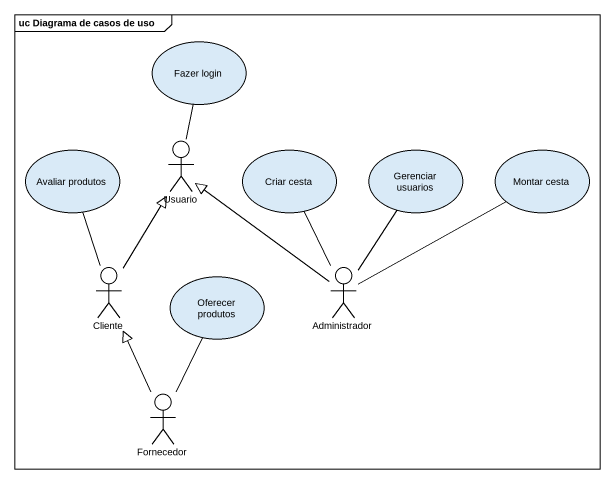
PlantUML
@startuml
mainframe uc Diagrama de casos de uso
usecase "Fazer login" as Fazer_login
usecase "Avaliar produtos" as Avaliar_produtos
actor Usuario
usecase "Criar cesta" as Criar_cesta
usecase "Gerenciar usuarios" as Gerenciar_usuarios
usecase "Montar cesta" as Montar_cesta
actor Cliente
usecase "Oferecer produtos" as Oferecer_produtos
actor Administrador
actor Fornecedor
Usuario -up- Fazer_login
Cliente -up- Avaliar_produtos
Cliente -up-|> Usuario
Administrador -up-|> Usuario
Administrador -up- Criar_cesta
Administrador -up- Gerenciar_usuarios
Administrador -up- Montar_cesta
Fornecedor -up-|> Cliente
Fornecedor -up- Oferecer_produtos
@enduml
